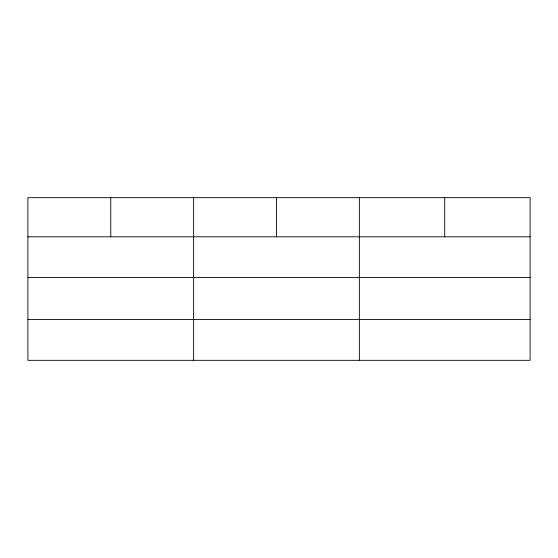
<?xml version="1.0" encoding="UTF-8"?>
<svg xmlns="http://www.w3.org/2000/svg" width="558" height="558" viewBox="0 0 558 558"><rect width="100%" height="100%" fill="white"/><g stroke="black" fill="none" stroke-linecap="round" stroke-linejoin="round"><path stroke-width="0.84" d="M530.1 277.577L530.1 197.671L27.9 197.671L27.9 360.329L530.1 360.329L530.1 277.577L27.9 277.577M27.9 236.815L530.1 236.815M27.9 319.567L530.1 319.567M444.726 197.671L444.726 236.815M359.352 197.671L359.352 360.329M276.489 197.671L276.489 236.815M193.626 197.671L193.626 360.329M110.763 197.671L110.763 236.815"/></g></svg>
